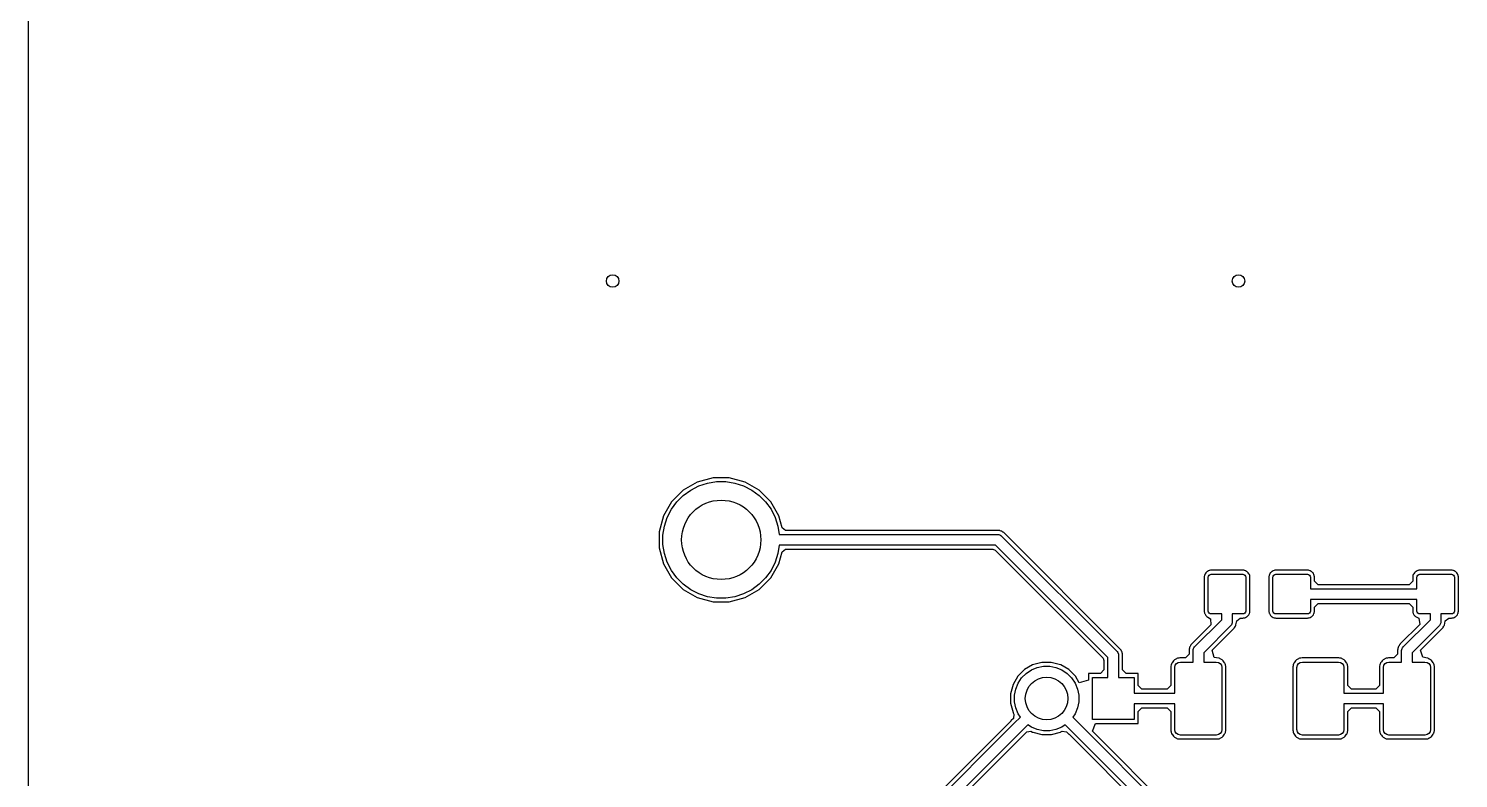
# Model space of a CAD drawing. Header units: inches. Extents: x 3.92 to 7.78, y -6.06 to -2.2.
# Drawn here: x 3.917 to 5.267, y -3.619 to -2.912 of the extents above; entities that cross this region are included whole.
import ezdxf

# ---------------------------------------------------------------- set-up
doc = ezdxf.new("R2010")
doc.units = ezdxf.units.IN
doc.header["$MEASUREMENT"] = 0
doc.layers.add('F.Cu', color=13, linetype='CONTINUOUS', true_color=0xc83434)

msp = doc.modelspace()

# ---------------------------------------------------------------- linework, layer by layer
at = {"layer": 'F.Cu', "linetype": 'CONTINUOUS'}
for p, q in [((3.9173, -3.3861), (3.9173, -2.7204)), ((4.5482, -3.3393), (4.535, -3.347)), ((4.5421, -3.3467), (4.5498, -3.3428)), ((4.5632, -3.3352), (4.5482, -3.3393)), ((4.5498, -3.3428), (4.558, -3.3401)), ((4.558, -3.3401), (4.5665, -3.3388)), ((4.5785, -3.3352), (4.5632, -3.3352)), ((4.5665, -3.3388), (4.5752, -3.3388)), ((4.5752, -3.3388), (4.5837, -3.3401)), ((4.5935, -3.3393), (4.5785, -3.3352)), ((4.5837, -3.3401), (4.592, -3.3428)), ((4.592, -3.3428), (4.5997, -3.3467)), ((4.6068, -3.347), (4.5935, -3.3393)), ((4.5935, -3.3393), (4.5935, -3.3393)), ((4.5241, -3.3578), (4.5165, -3.3711)), ((4.5239, -3.3649), (4.529, -3.3579)), ((4.535, -3.347), (4.5241, -3.3578)), ((4.529, -3.3579), (4.5351, -3.3518)), ((4.5351, -3.3518), (4.5421, -3.3467)), ((4.5997, -3.3467), (4.6067, -3.3518)), ((4.6067, -3.3518), (4.6128, -3.3579)), ((4.6176, -3.3578), (4.6068, -3.347)), ((4.6128, -3.3579), (4.6179, -3.3649)), ((4.6253, -3.3711), (4.6176, -3.3578)), ((4.5165, -3.3711), (4.5124, -3.3861)), ((4.5173, -3.3808), (4.5199, -3.3726)), ((4.5199, -3.3726), (4.5239, -3.3649)), ((4.6179, -3.3649), (4.6218, -3.3726)), ((4.6218, -3.3726), (4.6245, -3.3808)), ((4.6283, -3.3824), (4.6253, -3.3711)), ((3.9173, -4.5672), (3.9173, -3.3861)), ((4.5124, -3.3861), (4.5124, -3.4013)), ((4.5159, -3.3894), (4.5173, -3.3808)), ((4.6245, -3.3808), (4.6257, -3.3887)), ((4.6315, -3.3849), (4.6283, -3.3824)), ((4.8322, -3.3849), (4.6315, -3.3849)), ((4.8324, -3.3849), (4.8322, -3.3849)), ((4.8331, -3.385), (4.8324, -3.3849)), ((4.8334, -3.385), (4.8331, -3.385)), ((4.8337, -3.385), (4.8334, -3.385)), ((4.8341, -3.3852), (4.8337, -3.385)), ((4.8343, -3.3852), (4.8341, -3.3852)), ((4.8352, -3.3854), (4.8343, -3.3852)), ((4.8353, -3.3855), (4.8352, -3.3854)), ((4.8356, -3.3856), (4.8353, -3.3855)), ((4.8361, -3.3859), (4.8356, -3.3856)), ((4.8367, -3.3863), (4.8361, -3.3859)), ((4.8369, -3.3864), (4.8367, -3.3863)), ((4.8376, -3.3869), (4.8369, -3.3864)), ((4.5159, -3.398), (4.5159, -3.3894)), ((4.5173, -3.4066), (4.5159, -3.398)), ((4.6257, -3.3987), (4.6245, -3.4066)), ((4.6257, -3.3887), (4.6335, -3.3887)), ((4.6335, -3.3987), (4.6257, -3.3987)), ((4.6335, -3.3887), (4.832, -3.3887)), ((4.8299, -3.3987), (4.6335, -3.3987)), ((4.9359, -3.5047), (4.8299, -3.3987)), ((4.832, -3.3887), (4.833, -3.3888)), ((4.833, -3.3888), (4.833, -3.3888)), ((4.833, -3.3888), (4.8337, -3.3891)), ((4.8337, -3.3891), (4.8348, -3.3895)), ((4.8348, -3.3895), (4.8348, -3.3895)), ((4.8348, -3.3895), (4.8355, -3.3902)), ((4.8355, -3.3902), (4.9445, -3.4991)), ((4.838, -3.3872), (4.8376, -3.3869)), ((4.8381, -3.3874), (4.838, -3.3872)), ((4.9474, -3.4967), (4.8381, -3.3874)), ((4.5124, -3.4013), (4.5165, -3.4163)), ((4.5199, -3.4148), (4.5173, -3.4066)), ((4.6245, -3.4066), (4.6218, -3.4148)), ((4.6253, -3.4163), (4.6283, -3.4049)), ((4.6283, -3.4049), (4.6315, -3.4025)), ((4.6315, -3.4025), (4.8271, -3.4025)), ((4.8271, -3.4025), (4.8293, -3.4034)), ((4.8293, -3.4034), (4.9312, -3.5054)), ((4.5165, -3.4163), (4.5241, -3.4296)), ((4.5239, -3.4225), (4.5199, -3.4148)), ((4.529, -3.4295), (4.5239, -3.4225)), ((4.6179, -3.4225), (4.6128, -3.4295)), ((4.6176, -3.4296), (4.6253, -3.4163)), ((4.6218, -3.4148), (4.6179, -3.4225)), ((5.0272, -3.4265), (5.0269, -3.4272)), ((5.0277, -3.4256), (5.0272, -3.4265)), ((5.0281, -3.4249), (5.0277, -3.4256)), ((5.0285, -3.4244), (5.0281, -3.4249)), ((5.0288, -3.4242), (5.0285, -3.4244)), ((5.0292, -3.4238), (5.0288, -3.4242)), ((5.0298, -3.4234), (5.0292, -3.4238)), ((5.0308, -3.4228), (5.0298, -3.4234)), ((5.0307, -3.4279), (5.0313, -3.427)), ((5.0315, -3.4226), (5.0308, -3.4228)), ((5.0313, -3.427), (5.0322, -3.4264)), ((5.0318, -3.4225), (5.0315, -3.4226)), ((5.0325, -3.4224), (5.0318, -3.4225)), ((5.0322, -3.4264), (5.0333, -3.4262)), ((5.0331, -3.4224), (5.0325, -3.4224)), ((5.0633, -3.4224), (5.0331, -3.4224)), ((5.0333, -3.4262), (5.0631, -3.4262)), ((5.0631, -3.4262), (5.0642, -3.4264)), ((5.064, -3.4224), (5.0633, -3.4224)), ((5.0647, -3.4225), (5.064, -3.4224)), ((5.0642, -3.4264), (5.0651, -3.427)), ((5.0649, -3.4226), (5.0647, -3.4225)), ((5.0657, -3.4228), (5.0649, -3.4226)), ((5.0651, -3.427), (5.0657, -3.4279)), ((5.0667, -3.4234), (5.0657, -3.4228)), ((5.0657, -3.4228), (5.0657, -3.4228)), ((5.0672, -3.4238), (5.0667, -3.4234)), ((5.0677, -3.4242), (5.0672, -3.4238)), ((5.0679, -3.4244), (5.0677, -3.4242)), ((5.0683, -3.4249), (5.0679, -3.4244)), ((5.0688, -3.4256), (5.0683, -3.4249)), ((5.0693, -3.4265), (5.0688, -3.4256)), ((5.0696, -3.4272), (5.0693, -3.4265)), ((5.0882, -3.4265), (5.0879, -3.4272)), ((5.0887, -3.4256), (5.0882, -3.4265)), ((5.0891, -3.4249), (5.0887, -3.4256)), ((5.0896, -3.4244), (5.0891, -3.4249)), ((5.0898, -3.4242), (5.0896, -3.4244)), ((5.0902, -3.4238), (5.0898, -3.4242)), ((5.0908, -3.4234), (5.0902, -3.4238)), ((5.0918, -3.4228), (5.0908, -3.4234)), ((5.0917, -3.4279), (5.0924, -3.427)), ((5.0926, -3.4226), (5.0918, -3.4228)), ((5.0924, -3.427), (5.0933, -3.4264)), ((5.0928, -3.4225), (5.0926, -3.4226)), ((5.0935, -3.4224), (5.0928, -3.4225)), ((5.0933, -3.4264), (5.0943, -3.4262)), ((5.0941, -3.4224), (5.0935, -3.4224)), ((5.1244, -3.4224), (5.0941, -3.4224)), ((5.0943, -3.4262), (5.1242, -3.4262)), ((5.1242, -3.4262), (5.1252, -3.4264)), ((5.125, -3.4224), (5.1244, -3.4224)), ((5.1257, -3.4225), (5.125, -3.4224)), ((5.1252, -3.4264), (5.1261, -3.427)), ((5.1259, -3.4226), (5.1257, -3.4225)), ((5.1267, -3.4228), (5.1259, -3.4226)), ((5.1261, -3.427), (5.1268, -3.4279)), ((5.1277, -3.4234), (5.1267, -3.4228)), ((5.1267, -3.4228), (5.1267, -3.4228)), ((5.1283, -3.4238), (5.1277, -3.4234)), ((5.1287, -3.4242), (5.1283, -3.4238)), ((5.1289, -3.4244), (5.1287, -3.4242)), ((5.1294, -3.4249), (5.1289, -3.4244)), ((5.1298, -3.4256), (5.1294, -3.4249)), ((5.1303, -3.4265), (5.1298, -3.4256)), ((5.1306, -3.4272), (5.1303, -3.4265)), ((5.224, -3.4265), (5.2237, -3.4272)), ((5.2245, -3.4256), (5.224, -3.4265)), ((5.225, -3.4249), (5.2245, -3.4256)), ((5.2254, -3.4244), (5.225, -3.4249)), ((5.2256, -3.4242), (5.2254, -3.4244)), ((5.2261, -3.4238), (5.2256, -3.4242)), ((5.2266, -3.4234), (5.2261, -3.4238)), ((5.2276, -3.4228), (5.2266, -3.4234)), ((5.2284, -3.4226), (5.2276, -3.4228)), ((5.2276, -3.4279), (5.2282, -3.427)), ((5.2282, -3.427), (5.2291, -3.4264)), ((5.2286, -3.4225), (5.2284, -3.4226)), ((5.2293, -3.4224), (5.2286, -3.4225)), ((5.2291, -3.4264), (5.2302, -3.4262)), ((5.23, -3.4224), (5.2293, -3.4224)), ((5.2602, -3.4224), (5.23, -3.4224)), ((5.2302, -3.4262), (5.26, -3.4262)), ((5.26, -3.4262), (5.2611, -3.4264)), ((5.2608, -3.4224), (5.2602, -3.4224)), ((5.2615, -3.4225), (5.2608, -3.4224)), ((5.2611, -3.4264), (5.262, -3.427)), ((5.2618, -3.4226), (5.2615, -3.4225)), ((5.2626, -3.4228), (5.2618, -3.4226)), ((5.262, -3.427), (5.2626, -3.4279)), ((5.2635, -3.4234), (5.2625, -3.4228)), ((5.2625, -3.4228), (5.2626, -3.4228)), ((5.2641, -3.4238), (5.2635, -3.4234)), ((5.2645, -3.4242), (5.2641, -3.4238)), ((5.2648, -3.4244), (5.2645, -3.4242)), ((5.2652, -3.4249), (5.2648, -3.4244)), ((5.2656, -3.4256), (5.2652, -3.4249)), ((5.2661, -3.4265), (5.2656, -3.4256)), ((5.2664, -3.4272), (5.2661, -3.4265)), ((4.5241, -3.4296), (4.535, -3.4404)), ((4.5351, -3.4356), (4.529, -3.4295)), ((4.535, -3.4404), (4.5483, -3.4481)), ((4.5421, -3.4407), (4.5351, -3.4356)), ((4.5935, -3.4481), (4.6068, -3.4404)), ((4.6067, -3.4356), (4.5997, -3.4407)), ((4.6128, -3.4295), (4.6067, -3.4356)), ((4.6068, -3.4404), (4.6176, -3.4296)), ((5.0268, -3.4282), (5.0267, -3.4289)), ((5.0267, -3.4289), (5.0267, -3.4611)), ((5.0269, -3.4275), (5.0268, -3.4282)), ((5.0269, -3.4272), (5.0269, -3.4275)), ((5.0305, -3.429), (5.0307, -3.4279)), ((5.0305, -3.4608), (5.0305, -3.429)), ((5.0657, -3.4279), (5.0659, -3.429)), ((5.0659, -3.429), (5.0659, -3.4608)), ((5.0696, -3.4275), (5.0696, -3.4272)), ((5.0697, -3.4286), (5.0696, -3.4275)), ((5.0697, -3.4289), (5.0697, -3.4286)), ((5.0697, -3.4613), (5.0697, -3.4289)), ((5.0878, -3.4282), (5.0877, -3.4289)), ((5.0877, -3.4289), (5.0877, -3.4611)), ((5.0879, -3.4275), (5.0878, -3.4282)), ((5.0879, -3.4272), (5.0879, -3.4275)), ((5.0915, -3.429), (5.0917, -3.4279)), ((5.0915, -3.4608), (5.0915, -3.429)), ((5.1268, -3.4279), (5.127, -3.429)), ((5.127, -3.429), (5.127, -3.4399)), ((5.127, -3.4399), (5.1345, -3.4399)), ((5.1306, -3.4275), (5.1306, -3.4272)), ((5.1307, -3.4286), (5.1306, -3.4275)), ((5.1307, -3.4326), (5.1307, -3.4286)), ((5.1342, -3.4361), (5.1307, -3.4326)), ((5.2201, -3.4361), (5.1342, -3.4361)), ((5.1345, -3.4399), (5.2199, -3.4399)), ((5.2199, -3.4399), (5.2274, -3.4399)), ((5.2235, -3.4326), (5.2201, -3.4361)), ((5.2236, -3.4282), (5.2235, -3.4289)), ((5.2235, -3.4289), (5.2235, -3.4326)), ((5.2237, -3.4275), (5.2236, -3.4282)), ((5.2237, -3.4272), (5.2237, -3.4275)), ((5.2274, -3.429), (5.2276, -3.4279)), ((5.2274, -3.4399), (5.2274, -3.429)), ((5.2626, -3.4279), (5.2628, -3.429)), ((5.2628, -3.429), (5.2628, -3.4608)), ((5.2665, -3.4275), (5.2664, -3.4272)), ((5.2666, -3.4286), (5.2665, -3.4275)), ((5.2666, -3.4289), (5.2666, -3.4286)), ((5.2666, -3.4613), (5.2666, -3.4289)), ((4.5498, -3.4446), (4.5421, -3.4407)), ((4.5483, -3.4481), (4.5633, -3.4521)), ((4.558, -3.4473), (4.5498, -3.4446)), ((4.5665, -3.4486), (4.558, -3.4473)), ((4.5633, -3.4521), (4.5785, -3.4521)), ((4.5752, -3.4486), (4.5665, -3.4486)), ((4.5837, -3.4473), (4.5752, -3.4486)), ((4.5785, -3.4521), (4.5935, -3.4481)), ((4.592, -3.4446), (4.5837, -3.4473)), ((4.5997, -3.4407), (4.592, -3.4446)), ((4.5935, -3.4481), (4.5935, -3.4481)), ((5.1345, -3.4499), (5.127, -3.4499)), ((5.127, -3.4499), (5.127, -3.4608)), ((5.1307, -3.4571), (5.1342, -3.4537)), ((5.1342, -3.4537), (5.2201, -3.4537)), ((5.2199, -3.4499), (5.1345, -3.4499)), ((5.2274, -3.4499), (5.2199, -3.4499)), ((5.2201, -3.4537), (5.2235, -3.4571)), ((5.2274, -3.4608), (5.2274, -3.4499)), ((5.0267, -3.4611), (5.0268, -3.4616)), ((5.0268, -3.4616), (5.0269, -3.4622)), ((5.0269, -3.4622), (5.0269, -3.4627)), ((5.0269, -3.4627), (5.0272, -3.4633)), ((5.0272, -3.4633), (5.0278, -3.4643)), ((5.0278, -3.4643), (5.0281, -3.4649)), ((5.0281, -3.4649), (5.0285, -3.4653)), ((5.0285, -3.4653), (5.0288, -3.4656)), ((5.0288, -3.4656), (5.0292, -3.4659)), ((5.0292, -3.4659), (5.0301, -3.4665)), ((5.0301, -3.4665), (5.0325, -3.4682)), ((5.0307, -3.4619), (5.0305, -3.4608)), ((5.0313, -3.4628), (5.0307, -3.4619)), ((5.0322, -3.4634), (5.0313, -3.4628)), ((5.0333, -3.4636), (5.0322, -3.4634)), ((5.0432, -3.4636), (5.0333, -3.4636)), ((5.0432, -3.469), (5.0432, -3.4636)), ((5.0631, -3.4636), (5.0532, -3.4636)), ((5.0532, -3.4636), (5.0532, -3.4711)), ((5.0574, -3.4701), (5.0606, -3.4674)), ((5.0606, -3.4674), (5.0633, -3.4674)), ((5.0642, -3.4634), (5.0631, -3.4636)), ((5.0633, -3.4674), (5.0638, -3.4673)), ((5.0638, -3.4673), (5.0646, -3.4672)), ((5.0651, -3.4628), (5.0642, -3.4634)), ((5.0646, -3.4672), (5.0649, -3.4672)), ((5.0649, -3.4672), (5.0657, -3.4669)), ((5.0657, -3.4619), (5.0651, -3.4628)), ((5.0659, -3.4608), (5.0657, -3.4619)), ((5.0657, -3.4669), (5.0667, -3.4663)), ((5.0657, -3.4669), (5.0657, -3.4669)), ((5.0667, -3.4663), (5.0672, -3.4659)), ((5.0672, -3.4659), (5.0677, -3.4656)), ((5.0677, -3.4656), (5.0679, -3.4653)), ((5.0679, -3.4653), (5.0683, -3.4649)), ((5.0683, -3.4649), (5.0687, -3.4643)), ((5.0687, -3.4643), (5.0693, -3.4633)), ((5.0693, -3.4633), (5.0695, -3.4627)), ((5.0695, -3.4627), (5.0696, -3.4622)), ((5.0696, -3.4622), (5.0697, -3.4617)), ((5.0697, -3.4617), (5.0697, -3.4613)), ((5.0877, -3.4611), (5.0878, -3.4616)), ((5.0878, -3.4616), (5.0879, -3.4622)), ((5.0879, -3.4622), (5.088, -3.4627)), ((5.088, -3.4627), (5.0882, -3.4633)), ((5.0882, -3.4633), (5.0888, -3.4643)), ((5.0888, -3.4643), (5.0892, -3.4649)), ((5.0892, -3.4649), (5.0896, -3.4653)), ((5.0896, -3.4653), (5.0898, -3.4656)), ((5.0898, -3.4656), (5.0902, -3.4659)), ((5.0902, -3.4659), (5.0908, -3.4663)), ((5.0908, -3.4663), (5.0918, -3.4669)), ((5.0917, -3.4619), (5.0915, -3.4608)), ((5.0924, -3.4628), (5.0917, -3.4619)), ((5.0918, -3.4669), (5.0926, -3.4672)), ((5.0933, -3.4634), (5.0924, -3.4628)), ((5.0926, -3.4672), (5.0929, -3.4672)), ((5.0929, -3.4672), (5.0937, -3.4673)), ((5.0943, -3.4636), (5.0933, -3.4634)), ((5.0937, -3.4673), (5.0942, -3.4674)), ((5.0942, -3.4674), (5.1243, -3.4674)), ((5.1242, -3.4636), (5.0943, -3.4636)), ((5.1252, -3.4634), (5.1242, -3.4636)), ((5.1243, -3.4674), (5.1248, -3.4673)), ((5.1248, -3.4673), (5.1256, -3.4672)), ((5.1261, -3.4628), (5.1252, -3.4634)), ((5.1256, -3.4672), (5.1259, -3.4672)), ((5.1259, -3.4672), (5.1267, -3.4669)), ((5.1268, -3.4619), (5.1261, -3.4628)), ((5.1267, -3.4669), (5.1277, -3.4663)), ((5.1267, -3.4669), (5.1267, -3.4669)), ((5.127, -3.4608), (5.1268, -3.4619)), ((5.1277, -3.4663), (5.1283, -3.4659)), ((5.1283, -3.4659), (5.1287, -3.4656)), ((5.1287, -3.4656), (5.1289, -3.4653)), ((5.1289, -3.4653), (5.1293, -3.4649)), ((5.1293, -3.4649), (5.1297, -3.4643)), ((5.1297, -3.4643), (5.1303, -3.4633)), ((5.1303, -3.4633), (5.1306, -3.4627)), ((5.1306, -3.4622), (5.1307, -3.4617)), ((5.1306, -3.4627), (5.1306, -3.4622)), ((5.1307, -3.4613), (5.1307, -3.4571)), ((5.1307, -3.4617), (5.1307, -3.4613)), ((5.2235, -3.4571), (5.2235, -3.4611)), ((5.2235, -3.4611), (5.2236, -3.4616)), ((5.2236, -3.4616), (5.2237, -3.4622)), ((5.2237, -3.4622), (5.2238, -3.4627)), ((5.2238, -3.4627), (5.224, -3.4633)), ((5.224, -3.4633), (5.2246, -3.4643)), ((5.2246, -3.4643), (5.225, -3.4649)), ((5.225, -3.4649), (5.2254, -3.4653)), ((5.2254, -3.4653), (5.2256, -3.4656)), ((5.2256, -3.4656), (5.2261, -3.4659)), ((5.2261, -3.4659), (5.2267, -3.4664)), ((5.2267, -3.4664), (5.2292, -3.4676)), ((5.2276, -3.4619), (5.2274, -3.4608)), ((5.2282, -3.4628), (5.2276, -3.4619)), ((5.2291, -3.4634), (5.2282, -3.4628)), ((5.2302, -3.4636), (5.2291, -3.4634)), ((5.2401, -3.4636), (5.2302, -3.4636)), ((5.2401, -3.469), (5.2401, -3.4636)), ((5.26, -3.4636), (5.2501, -3.4636)), ((5.2501, -3.4636), (5.2501, -3.4711)), ((5.2542, -3.4701), (5.2575, -3.4674)), ((5.2575, -3.4674), (5.2602, -3.4674)), ((5.2611, -3.4634), (5.26, -3.4636)), ((5.2602, -3.4674), (5.2606, -3.4673)), ((5.2606, -3.4673), (5.2615, -3.4672)), ((5.262, -3.4628), (5.2611, -3.4634)), ((5.2615, -3.4672), (5.2618, -3.4672)), ((5.2618, -3.4672), (5.2626, -3.4669)), ((5.2626, -3.4619), (5.262, -3.4628)), ((5.2625, -3.4669), (5.2635, -3.4663)), ((5.2626, -3.4669), (5.2625, -3.4669)), ((5.2628, -3.4608), (5.2626, -3.4619)), ((5.2635, -3.4663), (5.2641, -3.4659)), ((5.2641, -3.4659), (5.2645, -3.4656)), ((5.2645, -3.4656), (5.2648, -3.4653)), ((5.2648, -3.4653), (5.2652, -3.4649)), ((5.2652, -3.4649), (5.2656, -3.4643)), ((5.2656, -3.4643), (5.2661, -3.4633)), ((5.2661, -3.4633), (5.2664, -3.4627)), ((5.2664, -3.4627), (5.2665, -3.4622)), ((5.2665, -3.4617), (5.2666, -3.4613)), ((5.2665, -3.4622), (5.2665, -3.4617)), ((5.0331, -3.4737), (5.015, -3.4918)), ((5.0176, -3.4946), (5.0432, -3.469)), ((5.0518, -3.4746), (5.0262, -3.5002)), ((5.0325, -3.4682), (5.0331, -3.4737)), ((5.0341, -3.4978), (5.0549, -3.4769)), ((5.0524, -3.4739), (5.0518, -3.4746)), ((5.0531, -3.4721), (5.0524, -3.4739)), ((5.0532, -3.4711), (5.0531, -3.4721)), ((5.0531, -3.4721), (5.0531, -3.4721)), ((5.0549, -3.4769), (5.0551, -3.4767)), ((5.0551, -3.4767), (5.0554, -3.4762)), ((5.0554, -3.4762), (5.0555, -3.476)), ((5.0555, -3.476), (5.0561, -3.4751)), ((5.0561, -3.4751), (5.0564, -3.4744)), ((5.0564, -3.4744), (5.0565, -3.4742)), ((5.0565, -3.4741), (5.0566, -3.4737)), ((5.0565, -3.4742), (5.0565, -3.4741)), ((5.0566, -3.4737), (5.0569, -3.4727)), ((5.0569, -3.4727), (5.0574, -3.4701)), ((5.2301, -3.4736), (5.2117, -3.4919)), ((5.2145, -3.4946), (5.2401, -3.469)), ((5.2486, -3.4746), (5.223, -3.5002)), ((5.2292, -3.4676), (5.2301, -3.4736)), ((5.2309, -3.4977), (5.2517, -3.4769)), ((5.2492, -3.4739), (5.2486, -3.4746)), ((5.25, -3.4721), (5.2492, -3.4739)), ((5.2501, -3.4711), (5.25, -3.4721)), ((5.25, -3.4721), (5.25, -3.4721)), ((5.2517, -3.4769), (5.2519, -3.4767)), ((5.2519, -3.4767), (5.2522, -3.4762)), ((5.2522, -3.4762), (5.2523, -3.476)), ((5.2523, -3.476), (5.2529, -3.4751)), ((5.2529, -3.4751), (5.2532, -3.4744)), ((5.2532, -3.4744), (5.2533, -3.4742)), ((5.2533, -3.4741), (5.2535, -3.4737)), ((5.2533, -3.4742), (5.2533, -3.4741)), ((5.2535, -3.4737), (5.2537, -3.4727)), ((5.2537, -3.4727), (5.2542, -3.4701)), ((5.0133, -3.4942), (5.0129, -3.495)), ((5.0138, -3.4935), (5.0133, -3.4942)), ((5.0139, -3.4933), (5.0138, -3.4935)), ((5.0142, -3.4927), (5.0139, -3.4933)), ((5.015, -3.4919), (5.0142, -3.4927)), ((5.015, -3.4918), (5.015, -3.4919)), ((5.2101, -3.4942), (5.2097, -3.495)), ((5.2106, -3.4935), (5.2101, -3.4942)), ((5.2107, -3.4933), (5.2106, -3.4935)), ((5.211, -3.4927), (5.2107, -3.4933)), ((5.2116, -3.4922), (5.211, -3.4927)), ((5.2117, -3.4919), (5.2116, -3.4922)), ((4.9312, -3.5054), (4.9321, -3.5076)), ((4.9321, -3.5076), (4.9321, -3.5163)), ((4.9359, -3.5236), (4.9359, -3.5047)), ((4.9445, -3.4991), (4.9451, -3.4999)), ((4.9451, -3.4999), (4.9458, -3.5016)), ((4.9458, -3.5016), (4.9458, -3.5017)), ((4.9458, -3.5017), (4.9459, -3.5027)), ((4.9459, -3.5027), (4.9459, -3.5236)), ((4.9475, -3.4968), (4.9474, -3.4967)), ((4.9477, -3.497), (4.9475, -3.4968)), ((4.948, -3.4974), (4.9477, -3.497)), ((4.9482, -3.4976), (4.948, -3.4974)), ((4.9487, -3.4987), (4.9482, -3.4976)), ((4.9491, -3.4991), (4.9487, -3.4987)), ((4.9491, -3.4993), (4.9491, -3.4991)), ((4.9492, -3.4996), (4.9491, -3.4993)), ((4.9493, -3.4999), (4.9492, -3.4996)), ((4.9494, -3.5003), (4.9493, -3.4999)), ((4.9494, -3.5005), (4.9494, -3.5003)), ((4.9495, -3.5008), (4.9494, -3.5005)), ((4.9497, -3.5017), (4.9495, -3.5008)), ((4.9497, -3.5163), (4.9497, -3.5017)), ((4.9977, -3.5078), (4.997, -3.5086)), ((4.998, -3.5076), (4.9977, -3.5078)), ((4.9988, -3.5069), (4.998, -3.5076)), ((4.9998, -3.5062), (4.9988, -3.5069)), ((5, -3.5061), (4.9998, -3.5062)), ((5.0005, -3.5059), (5, -3.5061)), ((5.0008, -3.5057), (5.0005, -3.5059)), ((5.0015, -3.5054), (5.0008, -3.5057)), ((5.0019, -3.5054), (5.0015, -3.5054)), ((5.0029, -3.5052), (5.0019, -3.5053)), ((5.0019, -3.5053), (5.0019, -3.5054)), ((5.0038, -3.505), (5.0029, -3.5052)), ((5.0089, -3.505), (5.0038, -3.505)), ((5.0124, -3.5016), (5.0089, -3.505)), ((5.0125, -3.4968), (5.0124, -3.497)), ((5.0124, -3.497), (5.0124, -3.4971)), ((5.0124, -3.4971), (5.0124, -3.4975)), ((5.0124, -3.4975), (5.0124, -3.4976)), ((5.0124, -3.4976), (5.0124, -3.498)), ((5.0124, -3.498), (5.0124, -3.5016)), ((5.0126, -3.4962), (5.0125, -3.4968)), ((5.0127, -3.4961), (5.0126, -3.4962)), ((5.0129, -3.4951), (5.0127, -3.4961)), ((5.0129, -3.495), (5.0129, -3.4951)), ((5.0162, -3.4981), (5.0163, -3.4972)), ((5.0162, -3.5014), (5.0162, -3.4981)), ((5.0162, -3.5089), (5.0162, -3.5014)), ((5.0163, -3.497), (5.0167, -3.4961)), ((5.0163, -3.4972), (5.0163, -3.497)), ((5.0167, -3.4961), (5.017, -3.4954)), ((5.017, -3.4954), (5.0176, -3.4946)), ((5.017, -3.4954), (5.017, -3.4954)), ((5.0262, -3.5002), (5.0262, -3.5014)), ((5.0262, -3.5014), (5.0262, -3.5089)), ((5.0362, -3.5046), (5.0341, -3.4978)), ((5.0406, -3.5054), (5.0362, -3.5046)), ((5.0408, -3.5054), (5.0406, -3.5054)), ((5.0415, -3.5057), (5.0408, -3.5054)), ((5.0419, -3.5059), (5.0415, -3.5057)), ((5.0423, -3.5061), (5.0419, -3.5059)), ((5.0425, -3.5062), (5.0423, -3.5061)), ((5.0435, -3.5069), (5.0425, -3.5062)), ((5.0444, -3.5076), (5.0435, -3.5069)), ((5.0446, -3.5078), (5.0444, -3.5076)), ((5.0453, -3.5086), (5.0446, -3.5078)), ((5.1129, -3.5078), (5.1122, -3.5086)), ((5.1131, -3.5076), (5.1129, -3.5078)), ((5.1139, -3.5069), (5.1131, -3.5076)), ((5.115, -3.5062), (5.1139, -3.5069)), ((5.1152, -3.5061), (5.115, -3.5062)), ((5.1156, -3.5059), (5.1152, -3.5061)), ((5.116, -3.5057), (5.1156, -3.5059)), ((5.1167, -3.5054), (5.116, -3.5057)), ((5.117, -3.5054), (5.1167, -3.5054)), ((5.118, -3.5052), (5.117, -3.5053)), ((5.117, -3.5053), (5.117, -3.5054)), ((5.119, -3.505), (5.118, -3.5052)), ((5.1537, -3.505), (5.119, -3.505)), ((5.1546, -3.5052), (5.1537, -3.505)), ((5.1556, -3.5053), (5.1546, -3.5052)), ((5.1556, -3.5054), (5.1556, -3.5053)), ((5.1559, -3.5054), (5.1556, -3.5054)), ((5.1567, -3.5057), (5.1559, -3.5054)), ((5.157, -3.5059), (5.1567, -3.5057)), ((5.1574, -3.5061), (5.157, -3.5059)), ((5.1576, -3.5062), (5.1574, -3.5061)), ((5.1587, -3.5069), (5.1576, -3.5062)), ((5.1595, -3.5076), (5.1587, -3.5069)), ((5.1598, -3.5078), (5.1595, -3.5076)), ((5.1605, -3.5086), (5.1598, -3.5078)), ((5.1946, -3.5078), (5.1939, -3.5086)), ((5.1948, -3.5076), (5.1946, -3.5078)), ((5.1956, -3.5069), (5.1948, -3.5076)), ((5.1967, -3.5062), (5.1956, -3.5069)), ((5.1969, -3.5061), (5.1967, -3.5062)), ((5.1973, -3.5059), (5.1969, -3.5061)), ((5.1977, -3.5057), (5.1973, -3.5059)), ((5.1984, -3.5054), (5.1977, -3.5057)), ((5.1987, -3.5054), (5.1984, -3.5054)), ((5.1997, -3.5052), (5.1987, -3.5053)), ((5.1987, -3.5053), (5.1987, -3.5054)), ((5.2007, -3.505), (5.1997, -3.5052)), ((5.2057, -3.505), (5.2007, -3.505)), ((5.2092, -3.5016), (5.2057, -3.505)), ((5.2093, -3.4971), (5.2092, -3.4975)), ((5.2092, -3.4975), (5.2092, -3.4976)), ((5.2092, -3.4976), (5.2092, -3.498)), ((5.2092, -3.498), (5.2092, -3.5016)), ((5.2094, -3.4962), (5.2093, -3.4968)), ((5.2093, -3.4968), (5.2093, -3.497)), ((5.2093, -3.497), (5.2093, -3.4971)), ((5.2095, -3.4961), (5.2094, -3.4962)), ((5.2097, -3.4951), (5.2095, -3.4961)), ((5.2097, -3.495), (5.2097, -3.4951)), ((5.213, -3.4981), (5.2131, -3.4972)), ((5.213, -3.5014), (5.213, -3.4981)), ((5.213, -3.5089), (5.213, -3.5014)), ((5.2131, -3.4972), (5.2132, -3.497)), ((5.2132, -3.497), (5.2136, -3.4961)), ((5.2136, -3.4961), (5.2139, -3.4954)), ((5.2139, -3.4954), (5.2145, -3.4946)), ((5.2139, -3.4954), (5.2139, -3.4954)), ((5.223, -3.5002), (5.223, -3.5014)), ((5.223, -3.5014), (5.223, -3.5089)), ((5.2329, -3.5044), (5.2309, -3.4977)), ((5.2373, -3.5054), (5.2329, -3.5044)), ((5.2376, -3.5054), (5.2373, -3.5054)), ((5.2383, -3.5057), (5.2376, -3.5054)), ((5.2387, -3.5059), (5.2383, -3.5057)), ((5.2391, -3.5061), (5.2387, -3.5059)), ((5.2393, -3.5062), (5.2391, -3.5061)), ((5.2404, -3.5069), (5.2393, -3.5062)), ((5.2412, -3.5076), (5.2404, -3.5069)), ((5.2415, -3.5078), (5.2412, -3.5076)), ((5.2422, -3.5086), (5.2415, -3.5078)), ((4.8571, -3.516), (4.8507, -3.5224)), ((4.8544, -3.5239), (4.8586, -3.5197)), ((4.8646, -3.5117), (4.8571, -3.516)), ((4.8586, -3.5197), (4.8636, -3.5164)), ((4.8636, -3.5164), (4.8691, -3.5141)), ((4.8648, -3.5116), (4.8646, -3.5117)), ((4.8736, -3.5093), (4.8648, -3.5116)), ((4.8691, -3.5141), (4.875, -3.5129)), ((4.8823, -3.5093), (4.8736, -3.5093)), ((4.875, -3.5129), (4.8809, -3.5129)), ((4.8809, -3.5129), (4.8868, -3.5141)), ((4.8911, -3.5116), (4.8823, -3.5093)), ((4.8868, -3.5141), (4.8923, -3.5164)), ((4.8913, -3.5117), (4.8911, -3.5116)), ((4.8988, -3.516), (4.8913, -3.5117)), ((4.8923, -3.5164), (4.8973, -3.5197)), ((4.8973, -3.5197), (4.9015, -3.5239)), ((4.9052, -3.5224), (4.8988, -3.516)), ((4.9287, -3.5198), (4.9174, -3.5198)), ((4.9174, -3.5198), (4.9174, -3.5261)), ((4.9321, -3.5163), (4.9287, -3.5198)), ((4.9532, -3.5198), (4.9497, -3.5163)), ((4.9644, -3.5198), (4.9532, -3.5198)), ((4.9644, -3.531), (4.9644, -3.5198)), ((4.9953, -3.513), (4.9952, -3.5135)), ((4.9952, -3.5135), (4.9952, -3.531)), ((4.9955, -3.5117), (4.9953, -3.5128)), ((4.9953, -3.5128), (4.9953, -3.513)), ((4.9956, -3.5115), (4.9955, -3.5117)), ((4.9955, -3.5117), (4.9955, -3.5117)), ((4.9959, -3.5107), (4.9956, -3.5115)), ((4.9962, -3.51), (4.9959, -3.5107)), ((4.9964, -3.5097), (4.9962, -3.51)), ((4.997, -3.5086), (4.9964, -3.5097)), ((4.999, -3.514), (4.9994, -3.512)), ((4.999, -3.5383), (4.999, -3.514)), ((4.9994, -3.512), (5.0005, -3.5104)), ((5.0005, -3.5104), (5.0022, -3.5093)), ((5.0022, -3.5093), (5.0042, -3.5089)), ((5.0042, -3.5089), (5.0162, -3.5089)), ((5.0262, -3.5089), (5.0381, -3.5089)), ((5.0381, -3.5089), (5.0401, -3.5093)), ((5.0401, -3.5093), (5.0418, -3.5104)), ((5.0418, -3.5104), (5.0429, -3.512)), ((5.0429, -3.512), (5.0433, -3.514)), ((5.0433, -3.514), (5.0433, -3.5726)), ((5.0459, -3.5097), (5.0453, -3.5086)), ((5.0461, -3.51), (5.0459, -3.5097)), ((5.0465, -3.5107), (5.0461, -3.51)), ((5.0468, -3.5115), (5.0465, -3.5107)), ((5.0468, -3.5116), (5.0468, -3.5115)), ((5.047, -3.5132), (5.0468, -3.5116)), ((5.0471, -3.5139), (5.047, -3.5132)), ((5.0471, -3.5729), (5.0471, -3.5139)), ((5.1105, -3.5128), (5.1104, -3.513)), ((5.1104, -3.513), (5.1104, -3.5135)), ((5.1104, -3.5135), (5.1104, -3.5731)), ((5.1106, -3.5117), (5.1105, -3.5128)), ((5.1107, -3.5117), (5.1106, -3.5117)), ((5.111, -3.5107), (5.1107, -3.5115)), ((5.1107, -3.5115), (5.1107, -3.5117)), ((5.1113, -3.51), (5.111, -3.5107)), ((5.1115, -3.5097), (5.1113, -3.51)), ((5.1122, -3.5086), (5.1115, -3.5097)), ((5.1142, -3.514), (5.1146, -3.512)), ((5.1142, -3.5726), (5.1142, -3.514)), ((5.1146, -3.512), (5.1157, -3.5104)), ((5.1157, -3.5104), (5.1174, -3.5093)), ((5.1174, -3.5093), (5.1193, -3.5089)), ((5.1193, -3.5089), (5.1533, -3.5089)), ((5.1533, -3.5089), (5.1553, -3.5093)), ((5.1553, -3.5093), (5.157, -3.5104)), ((5.157, -3.5104), (5.1581, -3.512)), ((5.1581, -3.512), (5.1585, -3.514)), ((5.1585, -3.514), (5.1585, -3.5383)), ((5.1611, -3.5097), (5.1605, -3.5086)), ((5.1613, -3.51), (5.1611, -3.5097)), ((5.1616, -3.5107), (5.1613, -3.51)), ((5.1619, -3.5115), (5.1616, -3.5107)), ((5.1619, -3.5116), (5.1619, -3.5115)), ((5.1622, -3.5132), (5.1619, -3.5116)), ((5.1622, -3.5139), (5.1622, -3.5132)), ((5.1622, -3.531), (5.1622, -3.5139)), ((5.1921, -3.513), (5.192, -3.5135)), ((5.192, -3.5135), (5.192, -3.531)), ((5.1922, -3.5128), (5.1921, -3.513)), ((5.1923, -3.5117), (5.1922, -3.5128)), ((5.1924, -3.5117), (5.1923, -3.5117)), ((5.1927, -3.5107), (5.1924, -3.5115)), ((5.1924, -3.5115), (5.1924, -3.5117)), ((5.193, -3.51), (5.1927, -3.5107)), ((5.1932, -3.5097), (5.193, -3.51)), ((5.1939, -3.5086), (5.1932, -3.5097)), ((5.1959, -3.514), (5.1963, -3.512)), ((5.1959, -3.5383), (5.1959, -3.514)), ((5.1963, -3.512), (5.1974, -3.5104)), ((5.1974, -3.5104), (5.1991, -3.5093)), ((5.1991, -3.5093), (5.201, -3.5089)), ((5.201, -3.5089), (5.213, -3.5089)), ((5.223, -3.5089), (5.235, -3.5089)), ((5.235, -3.5089), (5.237, -3.5093)), ((5.237, -3.5093), (5.2386, -3.5104)), ((5.2386, -3.5104), (5.2398, -3.512)), ((5.2398, -3.512), (5.2402, -3.514)), ((5.2402, -3.514), (5.2402, -3.5726)), ((5.2428, -3.5097), (5.2422, -3.5086)), ((5.243, -3.51), (5.2428, -3.5097)), ((5.2433, -3.5107), (5.243, -3.51)), ((5.2436, -3.5115), (5.2433, -3.5107)), ((5.2436, -3.5116), (5.2436, -3.5115)), ((5.2439, -3.5132), (5.2436, -3.5116)), ((5.2439, -3.5139), (5.2439, -3.5132)), ((5.2439, -3.5729), (5.2439, -3.5139)), ((4.8463, -3.5301), (4.8439, -3.5389)), ((4.8507, -3.5224), (4.8463, -3.53)), ((4.8463, -3.53), (4.8463, -3.5301)), ((4.8476, -3.5403), (4.8488, -3.5344)), ((4.8488, -3.5344), (4.851, -3.5289)), ((4.851, -3.5289), (4.8544, -3.5239)), ((4.9015, -3.5239), (4.9049, -3.5289)), ((4.9049, -3.5289), (4.9072, -3.5344)), ((4.9087, -3.5284), (4.9052, -3.5224)), ((4.9072, -3.5344), (4.9083, -3.5403)), ((4.9174, -3.5261), (4.9087, -3.5284)), ((4.9213, -3.563), (4.9213, -3.5236)), ((4.9213, -3.5236), (4.9359, -3.5236)), ((4.9459, -3.5236), (4.9606, -3.5236)), ((4.9606, -3.5236), (4.9606, -3.5383)), ((4.9679, -3.5345), (4.9644, -3.531)), ((4.9917, -3.5345), (4.9679, -3.5345)), ((4.9952, -3.531), (4.9917, -3.5345)), ((5.1657, -3.5345), (5.1622, -3.531)), ((5.1886, -3.5345), (5.1657, -3.5345)), ((5.192, -3.531), (5.1886, -3.5345)), ((4.8439, -3.5389), (4.8439, -3.5477)), ((4.8439, -3.5477), (4.8463, -3.5565)), ((4.8476, -3.5463), (4.8476, -3.5403)), ((4.8488, -3.5522), (4.8476, -3.5463)), ((4.9083, -3.5463), (4.9072, -3.5522)), ((4.9083, -3.5403), (4.9083, -3.5463)), ((4.9606, -3.5383), (4.9681, -3.5383)), ((4.9681, -3.5483), (4.9606, -3.5483)), ((4.9606, -3.5483), (4.9606, -3.563)), ((4.9681, -3.5383), (4.9915, -3.5383)), ((4.9915, -3.5483), (4.9681, -3.5483)), ((4.9915, -3.5383), (4.999, -3.5383)), ((4.999, -3.5483), (4.9915, -3.5483)), ((4.999, -3.5726), (4.999, -3.5483)), ((5.1585, -3.5383), (5.166, -3.5383)), ((5.166, -3.5483), (5.1585, -3.5483)), ((5.1585, -3.5483), (5.1585, -3.5726)), ((5.166, -3.5383), (5.1884, -3.5383)), ((5.1884, -3.5483), (5.166, -3.5483)), ((5.1884, -3.5383), (5.1959, -3.5383)), ((5.1959, -3.5483), (5.1884, -3.5483)), ((5.1959, -3.5726), (5.1959, -3.5483)), ((4.8463, -3.5565), (4.8464, -3.5568)), ((4.8464, -3.5568), (4.8472, -3.5582)), ((4.8472, -3.5582), (4.8467, -3.5621)), ((4.8475, -3.5666), (4.8532, -3.561)), ((4.851, -3.5577), (4.8488, -3.5522)), ((4.8532, -3.561), (4.851, -3.5577)), ((4.9049, -3.5577), (4.9027, -3.561)), ((4.9027, -3.561), (4.9084, -3.5666)), ((4.9072, -3.5522), (4.9049, -3.5577)), ((4.9644, -3.5556), (4.9679, -3.5521)), ((4.9644, -3.5668), (4.9644, -3.5556)), ((4.9679, -3.5521), (4.9917, -3.5521)), ((4.9917, -3.5521), (4.9952, -3.5556)), ((4.9952, -3.5556), (4.9952, -3.5731)), ((5.1622, -3.5556), (5.1657, -3.5521)), ((5.1622, -3.5729), (5.1622, -3.5556)), ((5.1657, -3.5521), (5.1886, -3.5521)), ((5.1886, -3.5521), (5.192, -3.5556)), ((5.192, -3.5556), (5.192, -3.5731)), ((4.8442, -3.5647), (4.7256, -3.6832)), ((4.7263, -3.6879), (4.8475, -3.5666)), ((4.8546, -3.5737), (4.7319, -3.6964)), ((4.7344, -3.6993), (4.8592, -3.5746)), ((4.8443, -3.5645), (4.8442, -3.5647)), ((4.8446, -3.5641), (4.8443, -3.5645)), ((4.8467, -3.5621), (4.8446, -3.5641)), ((4.8603, -3.568), (4.8546, -3.5737)), ((4.8592, -3.5746), (4.8631, -3.5741)), ((4.8636, -3.5702), (4.8603, -3.568)), ((4.8631, -3.5741), (4.8647, -3.575)), ((4.8691, -3.5725), (4.8636, -3.5702)), ((4.8647, -3.575), (4.8649, -3.5751)), ((4.8649, -3.5751), (4.8734, -3.5773)), ((4.875, -3.5737), (4.8691, -3.5725)), ((4.8809, -3.5737), (4.875, -3.5737)), ((4.8868, -3.5725), (4.8809, -3.5737)), ((4.8825, -3.5773), (4.8911, -3.575)), ((4.8923, -3.5702), (4.8868, -3.5725)), ((4.8911, -3.575), (4.8914, -3.5749)), ((4.8914, -3.5749), (4.8928, -3.5741)), ((4.8956, -3.568), (4.8923, -3.5702)), ((4.8928, -3.5741), (4.8968, -3.5746)), ((4.9013, -3.5737), (4.8956, -3.568)), ((4.8968, -3.5746), (4.8987, -3.5765)), ((5.0211, -3.6935), (4.9013, -3.5737)), ((4.9013, -3.5737), (4.9013, -3.5737)), ((4.9084, -3.5666), (4.9084, -3.5666)), ((4.9084, -3.5666), (5.0267, -3.685)), ((4.9212, -3.5741), (4.9242, -3.5668)), ((5.0273, -3.6802), (4.9212, -3.5741)), ((4.9606, -3.563), (4.9213, -3.563)), ((4.9242, -3.5668), (4.9644, -3.5668)), ((4.9952, -3.5731), (4.9952, -3.5735)), ((4.9952, -3.5735), (4.9953, -3.5736)), ((4.9953, -3.5736), (4.9953, -3.5739)), ((4.9953, -3.5739), (4.9955, -3.5749)), ((4.9955, -3.5749), (4.9955, -3.5749)), ((4.9955, -3.5749), (4.9956, -3.5754)), ((4.9956, -3.5754), (4.9959, -3.5759)), ((4.9994, -3.5746), (4.999, -3.5726)), ((5.0005, -3.5762), (4.9994, -3.5746)), ((5.0429, -3.5746), (5.0418, -3.5762)), ((5.0433, -3.5726), (5.0429, -3.5746)), ((5.0465, -3.5759), (5.0467, -3.5754)), ((5.0467, -3.5754), (5.0468, -3.5751)), ((5.0468, -3.5751), (5.047, -3.5736)), ((5.047, -3.5736), (5.0471, -3.5729)), ((5.1104, -3.5731), (5.1104, -3.5735)), ((5.1104, -3.5735), (5.1104, -3.5736)), ((5.1104, -3.5736), (5.1105, -3.5739)), ((5.1105, -3.5739), (5.1106, -3.5749)), ((5.1106, -3.5749), (5.1107, -3.5749)), ((5.1107, -3.5749), (5.1108, -3.5754)), ((5.1108, -3.5754), (5.111, -3.5759)), ((5.1146, -3.5746), (5.1142, -3.5726)), ((5.1157, -3.5762), (5.1146, -3.5746)), ((5.1581, -3.5746), (5.157, -3.5762)), ((5.1585, -3.5726), (5.1581, -3.5746)), ((5.1616, -3.5759), (5.1619, -3.5754)), ((5.1619, -3.5751), (5.1622, -3.5736)), ((5.1619, -3.5754), (5.1619, -3.5751)), ((5.1622, -3.5736), (5.1622, -3.5729)), ((5.192, -3.5731), (5.1921, -3.5735)), ((5.1921, -3.5735), (5.1921, -3.5736)), ((5.1921, -3.5736), (5.1922, -3.5739)), ((5.1922, -3.5739), (5.1923, -3.5749)), ((5.1923, -3.5749), (5.1924, -3.5749)), ((5.1924, -3.5749), (5.1925, -3.5754)), ((5.1925, -3.5754), (5.1927, -3.5759)), ((5.1963, -3.5746), (5.1959, -3.5726)), ((5.1974, -3.5762), (5.1963, -3.5746)), ((5.2398, -3.5746), (5.2386, -3.5762)), ((5.2402, -3.5726), (5.2398, -3.5746)), ((5.2433, -3.5759), (5.2435, -3.5754)), ((5.2435, -3.5754), (5.2436, -3.5751)), ((5.2436, -3.5751), (5.2439, -3.5736)), ((5.2439, -3.5736), (5.2439, -3.5729)), ((4.8734, -3.5773), (4.8825, -3.5773)), ((4.8987, -3.5765), (4.8991, -3.5769)), ((4.8991, -3.5769), (4.8992, -3.577)), ((4.8992, -3.577), (5.0188, -3.6966)), ((4.9959, -3.5759), (4.9959, -3.5761)), ((4.9959, -3.5761), (4.9963, -3.5768)), ((4.9963, -3.5768), (4.9964, -3.5769)), ((4.9964, -3.5769), (4.997, -3.578)), ((4.997, -3.578), (4.9977, -3.5788)), ((4.9977, -3.5788), (4.998, -3.5791)), ((4.998, -3.5791), (4.9988, -3.5798)), ((4.9988, -3.5798), (4.9998, -3.5804)), ((4.9998, -3.5804), (5, -3.5805)), ((5, -3.5805), (5.0005, -3.5807)), ((5.0022, -3.5774), (5.0005, -3.5762)), ((5.0005, -3.5807), (5.0008, -3.5809)), ((5.0008, -3.5809), (5.0015, -3.5812)), ((5.0015, -3.5812), (5.0017, -3.5812)), ((5.0017, -3.5812), (5.0033, -3.5815)), ((5.0042, -3.5778), (5.0022, -3.5774)), ((5.0033, -3.5815), (5.0041, -3.5815)), ((5.0041, -3.5815), (5.0382, -3.5815)), ((5.0381, -3.5778), (5.0042, -3.5778)), ((5.0401, -3.5774), (5.0381, -3.5778)), ((5.0382, -3.5815), (5.039, -3.5815)), ((5.039, -3.5815), (5.0406, -3.5812)), ((5.0418, -3.5762), (5.0401, -3.5774)), ((5.0406, -3.5812), (5.0408, -3.5812)), ((5.0408, -3.5812), (5.0415, -3.5809)), ((5.0415, -3.5809), (5.0419, -3.5807)), ((5.0419, -3.5807), (5.0423, -3.5805)), ((5.0423, -3.5805), (5.0425, -3.5804)), ((5.0425, -3.5804), (5.0435, -3.5798)), ((5.0435, -3.5798), (5.0444, -3.5791)), ((5.0444, -3.5791), (5.0446, -3.5788)), ((5.0446, -3.5788), (5.0453, -3.578)), ((5.0453, -3.578), (5.0459, -3.5769)), ((5.0459, -3.5769), (5.046, -3.5768)), ((5.046, -3.5768), (5.0463, -3.5763)), ((5.0463, -3.5763), (5.0465, -3.5759)), ((5.111, -3.5759), (5.1111, -3.5761)), ((5.1111, -3.5761), (5.1115, -3.5768)), ((5.1115, -3.5768), (5.1115, -3.5769)), ((5.1115, -3.5769), (5.1122, -3.578)), ((5.1122, -3.578), (5.1129, -3.5788)), ((5.1129, -3.5788), (5.1131, -3.5791)), ((5.1131, -3.5791), (5.1139, -3.5798)), ((5.1139, -3.5798), (5.115, -3.5804)), ((5.115, -3.5804), (5.1152, -3.5805)), ((5.1152, -3.5805), (5.1156, -3.5807)), ((5.1156, -3.5807), (5.116, -3.5809)), ((5.1174, -3.5774), (5.1157, -3.5762)), ((5.116, -3.5809), (5.1167, -3.5812)), ((5.1167, -3.5812), (5.1169, -3.5812)), ((5.1169, -3.5812), (5.1185, -3.5815)), ((5.1193, -3.5778), (5.1174, -3.5774)), ((5.1185, -3.5815), (5.1193, -3.5815)), ((5.1533, -3.5778), (5.1193, -3.5778)), ((5.1193, -3.5815), (5.1534, -3.5815)), ((5.1553, -3.5774), (5.1533, -3.5778)), ((5.1534, -3.5815), (5.1541, -3.5815)), ((5.1541, -3.5815), (5.1558, -3.5812)), ((5.157, -3.5762), (5.1553, -3.5774)), ((5.1558, -3.5812), (5.1559, -3.5812)), ((5.1559, -3.5812), (5.1567, -3.5809)), ((5.1567, -3.5809), (5.157, -3.5807)), ((5.157, -3.5807), (5.1574, -3.5805)), ((5.1574, -3.5805), (5.1576, -3.5804)), ((5.1576, -3.5804), (5.1587, -3.5798)), ((5.1587, -3.5798), (5.1595, -3.5791)), ((5.1595, -3.5791), (5.1598, -3.5788)), ((5.1598, -3.5788), (5.1605, -3.578)), ((5.1605, -3.578), (5.1611, -3.5769)), ((5.1611, -3.5769), (5.1612, -3.5768)), ((5.1612, -3.5768), (5.1615, -3.5763)), ((5.1615, -3.5763), (5.1616, -3.5759)), ((5.1927, -3.5759), (5.1928, -3.5761)), ((5.1928, -3.5761), (5.1931, -3.5768)), ((5.1931, -3.5768), (5.1932, -3.5769)), ((5.1932, -3.5769), (5.1939, -3.578)), ((5.1939, -3.578), (5.1946, -3.5788)), ((5.1946, -3.5788), (5.1948, -3.5791)), ((5.1948, -3.5791), (5.1956, -3.5798)), ((5.1956, -3.5798), (5.1967, -3.5804)), ((5.1967, -3.5804), (5.1969, -3.5805)), ((5.1969, -3.5805), (5.1973, -3.5807)), ((5.1973, -3.5807), (5.1977, -3.5809)), ((5.1991, -3.5774), (5.1974, -3.5762)), ((5.1977, -3.5809), (5.1984, -3.5812)), ((5.1984, -3.5812), (5.1985, -3.5812)), ((5.1985, -3.5812), (5.2002, -3.5815)), ((5.201, -3.5778), (5.1991, -3.5774)), ((5.2002, -3.5815), (5.2009, -3.5815)), ((5.2009, -3.5815), (5.2351, -3.5815)), ((5.235, -3.5778), (5.201, -3.5778)), ((5.237, -3.5774), (5.235, -3.5778)), ((5.2351, -3.5815), (5.2358, -3.5815)), ((5.2358, -3.5815), (5.2375, -3.5812)), ((5.2386, -3.5762), (5.237, -3.5774)), ((5.2375, -3.5812), (5.2376, -3.5812)), ((5.2376, -3.5812), (5.2383, -3.5809)), ((5.2383, -3.5809), (5.2387, -3.5807)), ((5.2387, -3.5807), (5.2391, -3.5805)), ((5.2391, -3.5805), (5.2393, -3.5804)), ((5.2393, -3.5804), (5.2404, -3.5798)), ((5.2404, -3.5798), (5.2412, -3.5791)), ((5.2412, -3.5791), (5.2415, -3.5788)), ((5.2415, -3.5788), (5.2422, -3.578)), ((5.2422, -3.578), (5.2428, -3.5769)), ((5.2428, -3.5769), (5.2429, -3.5768)), ((5.2429, -3.5768), (5.2431, -3.5763)), ((5.2431, -3.5763), (5.2433, -3.5759))]:
    msp.add_line(p, q, dxfattribs=at)
at = {"layer": 'F.Cu'}
for centre, radius in [((4.4685, -3.1496), 0.00591), ((4.4685, -3.1496), 0.00591), ((5.0591, -3.1496), 0.00591), ((5.0591, -3.1496), 0.00591), ((4.5709, -3.3937), 0.0374), ((4.5709, -3.3937), 0.0374), ((4.878, -3.5433), 0.0201), ((4.878, -3.5433), 0.0201)]:
    msp.add_circle(centre, radius, dxfattribs=at)

doc.saveas('drawing.dxf')
